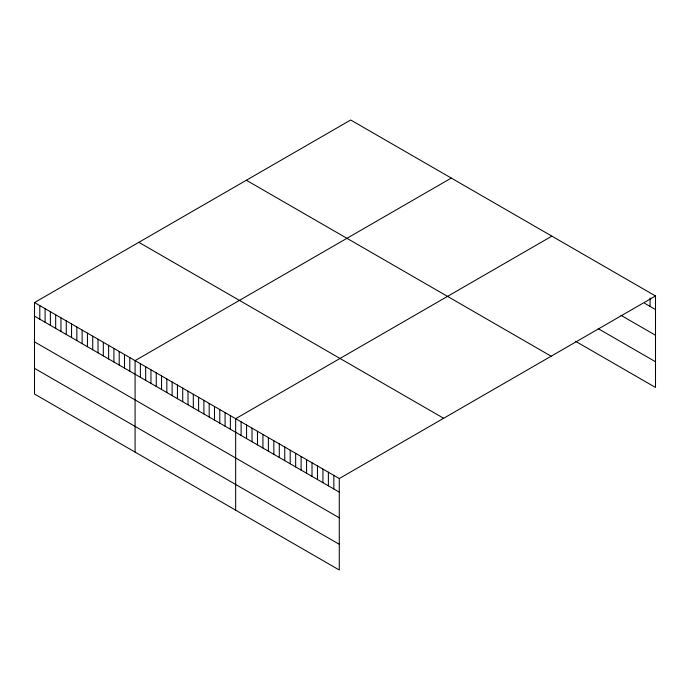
<?xml version="1.0" encoding="UTF-8"?>
<svg xmlns="http://www.w3.org/2000/svg" width="690" height="690" viewBox="0 0 690 690"><rect width="100%" height="100%" fill="white"/><g stroke="black" fill="none" stroke-linecap="round" stroke-linejoin="round"><path stroke-width="1.03" d="M655.5 295.967L339.29 478.524L339.29 570L34.5 394.033L34.5 302.556L350.71 120L655.5 295.967L655.5 387.444L575.503 341.257M451.295 178.063L135.085 360.629L135.085 452.105M551.871 236.135L235.661 418.701L235.661 510.177M644.589 303.264L655.5 309.56M620.957 315.313L655.5 335.262M598.23 328.673L655.5 361.741M246.364 180.245L551.146 356.213M138.845 242.311L443.636 418.278M34.5 302.556L339.29 478.524M34.5 316.149L339.29 492.125M34.5 341.852L339.29 517.819M34.5 368.331L339.29 544.307M650.049 298.046L650.049 306.412M333.839 475.375L333.839 488.969M328.38 472.227L328.38 485.82M322.929 469.079L322.929 482.672M317.469 465.931L317.469 479.524M312.018 462.783L312.018 476.376M306.567 459.635L306.567 473.228M301.107 456.487L301.107 470.08M295.656 453.339L295.656 466.932M290.205 450.191L290.205 463.784M284.746 447.034L284.746 460.635M279.295 443.886L279.295 457.487M273.844 440.738L273.844 454.331M268.384 437.589L268.384 451.182M262.933 434.441L262.933 448.034M257.474 431.293L257.474 444.886M252.023 428.145L252.023 441.738M246.572 424.997L246.572 438.59M241.112 421.849L241.112 435.442M230.365 415.639L230.365 429.232M225.069 412.586L225.069 426.179M219.782 409.532L219.782 423.125M214.487 406.47L214.487 420.063M209.191 403.417L209.191 417.01M203.895 400.364L203.895 413.957M198.608 397.302L198.608 410.895M193.312 394.249L193.312 407.842M188.016 391.187L188.016 404.788M182.721 388.134L182.721 401.727M177.434 385.08L177.434 398.673M172.138 382.019L172.138 395.62M166.842 378.965L166.842 392.558M161.546 375.912L161.546 389.505M156.259 372.85L156.259 386.452M150.963 369.797L150.963 383.39M145.668 366.744L145.668 380.337M140.372 363.682L140.372 377.275M129.789 357.575L129.789 371.168M124.493 354.513L124.493 368.106M119.197 351.46L119.197 365.053M113.902 348.407L113.902 362M108.615 345.345L108.615 358.938M103.319 342.292L103.319 355.885M98.023 339.23L98.023 352.832M92.727 336.177L92.727 349.77M87.44 333.123L87.44 346.716M82.144 330.062L82.144 343.663M76.849 327.008L76.849 340.601M71.553 323.955L71.553 337.548M66.266 320.893L66.266 334.495M60.97 317.84L60.97 331.433M55.674 314.787L55.674 328.38M50.379 311.725L50.379 325.318M45.092 308.672L45.092 322.264M39.796 305.618L39.796 319.211"/></g></svg>
